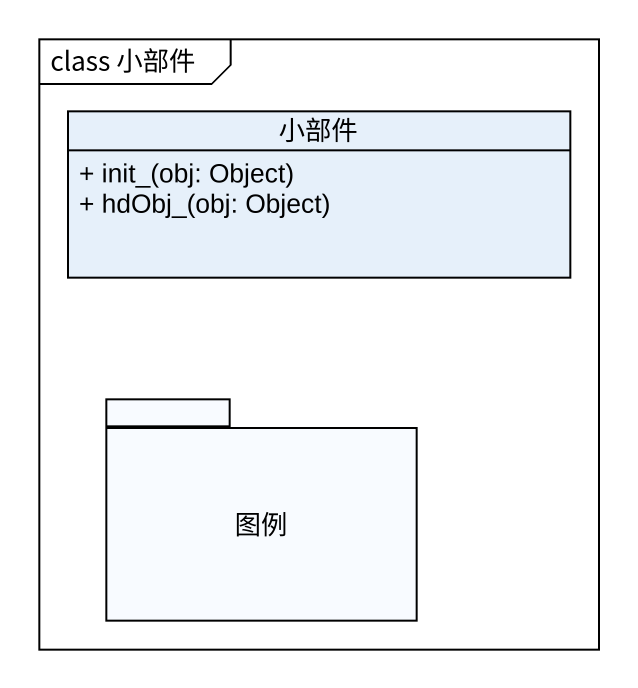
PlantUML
@startuml
mainframe class 小部件
hide circle
hide empty members
skinparam classAttributeIconSize 0
class 小部件 {
  + init_(obj: Object)
  + hdObj_(obj: Object)
}
package 图例 {
}
@enduml
